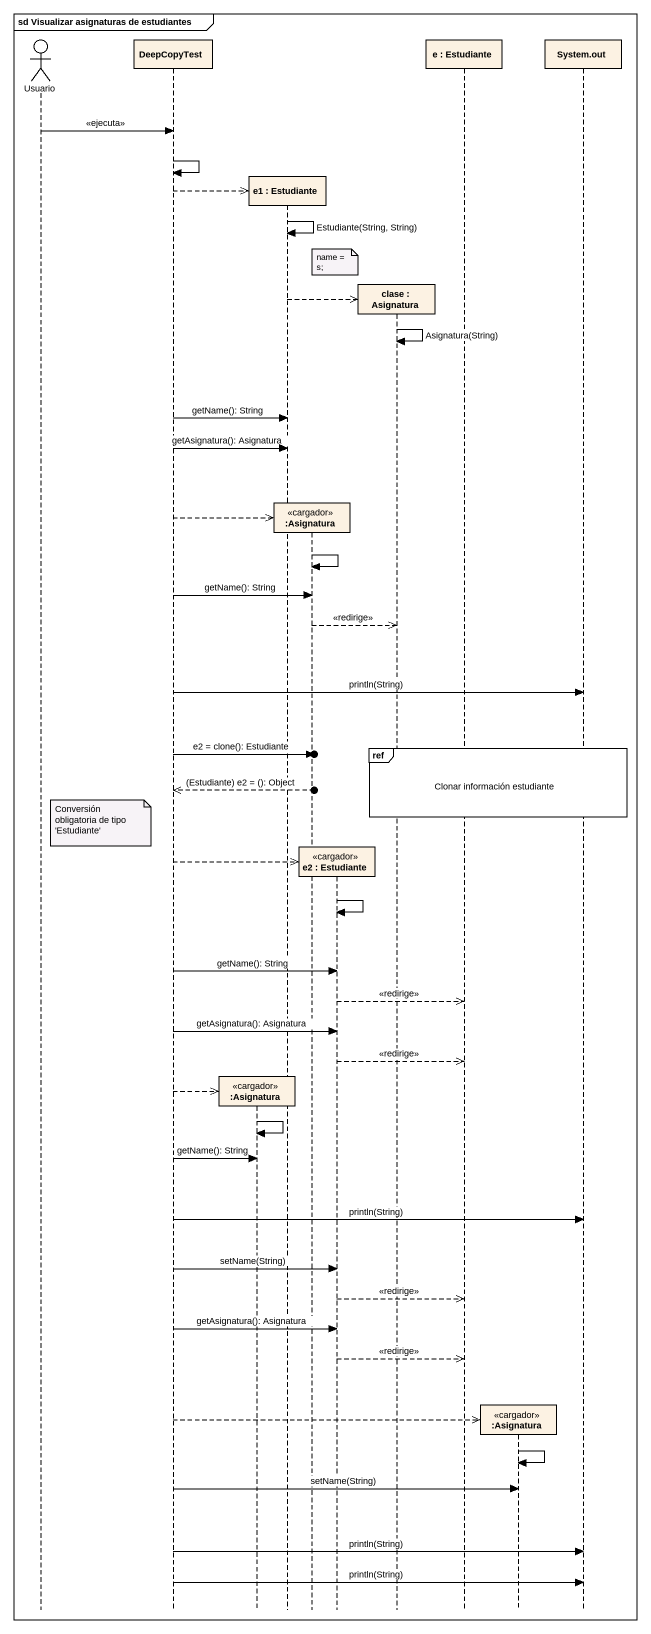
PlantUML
@startuml
mainframe sd Visualizar asignaturas de estudiantes
hide footbox
actor Usuario
participant DeepCopyTest
participant ":Asignatura" as Asignatura <<cargador>>
participant "e1 : Estudiante" as e1
participant ":Asignatura" as Asignatura_2 <<cargador>>
participant "e2 : Estudiante" as e2 <<cargador>>
participant "clase : Asignatura" as clase
participant "e : Estudiante" as e
participant ":Asignatura" as Asignatura_3 <<cargador>>
participant "System.out" as System_out

Usuario -> DeepCopyTest : <<ejecuta>>
DeepCopyTest -> DeepCopyTest
DeepCopyTest -->> e1 **
e1 -> e1 : Estudiante(String, String)
note over e2 : name = s;
e1 -->> clase **
clase -> clase : Asignatura(String)
DeepCopyTest -> e1 : getName(): String
DeepCopyTest -> e1 : getAsignatura(): Asignatura
DeepCopyTest -->> Asignatura_2 **
Asignatura_2 -> Asignatura_2
DeepCopyTest -> Asignatura_2 : getName(): String
Asignatura_2 -->> clase : <<redirige>>
DeepCopyTest -> System_out : println(String)
ref over clase, e, Asignatura_3, System_out : Clonar información estudiante
DeepCopyTest ->o] : e2 = clone(): Estudiante
DeepCopyTest <<--o] : (Estudiante) e2 = (): Object
note right of Usuario : Conversión obligatoria de tipo 'Estudiante'
DeepCopyTest -->> e2 **
e2 -> e2
DeepCopyTest -> e2 : getName(): String
e2 -->> e : <<redirige>>
DeepCopyTest -> e2 : getAsignatura(): Asignatura
e2 -->> e : <<redirige>>
DeepCopyTest -->> Asignatura **
Asignatura -> Asignatura
DeepCopyTest -> Asignatura : getName(): String
DeepCopyTest -> System_out : println(String)
DeepCopyTest -> e2 : setName(String)
e2 -->> e : <<redirige>>
DeepCopyTest -> e2 : getAsignatura(): Asignatura
e2 -->> e : <<redirige>>
DeepCopyTest -->> Asignatura_3 **
Asignatura_3 -> Asignatura_3
DeepCopyTest -> Asignatura_3 : setName(String)
DeepCopyTest -> System_out : println(String)
DeepCopyTest -> System_out : println(String)
@enduml
